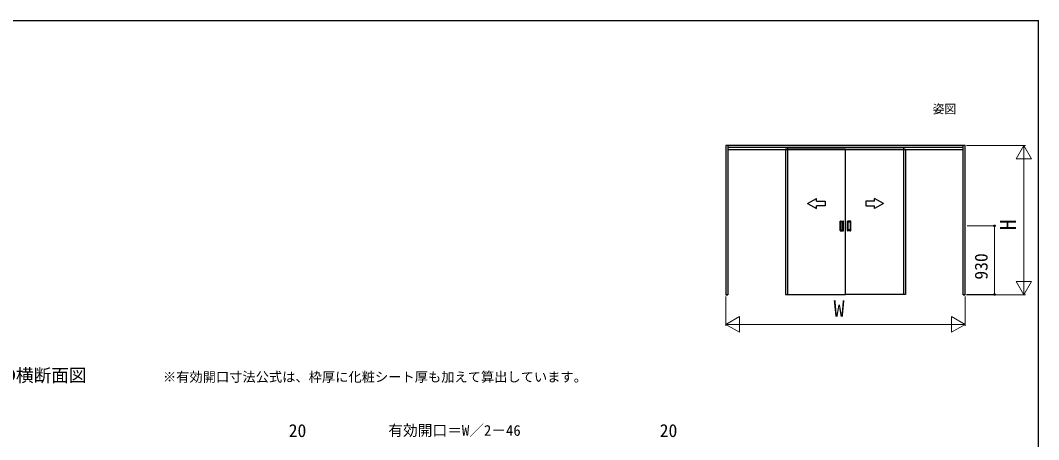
# Model space of a CAD drawing. Units: millimetres, scale not verified. Extents: x -525 to 525, y -783 to 779.
# Drawn here: x -167 to 525, y 462 to 747 of the extents above; entities that cross this region are included whole.
import ezdxf
from ezdxf.enums import TextEntityAlignment as Align

# ---------------------------------------------------------------- set-up
doc = ezdxf.new("R2010")
doc.units = ezdxf.units.MM
doc.header["$LTSCALE"] = 4
for name, color, linetype in [('0-2_USER1', 3, 'Continuous'), ('0-6_YKK_A1', 4, 'Continuous'), ('0-8_YKK_ZWAK', 7, 'Continuous')]:
    doc.layers.add(name, color=color, linetype=linetype)
doc.layers.add('0-7_YKK_D', color=6, linetype='Continuous', lineweight=18)
doc.styles.add('ＭＳ ゴシック', font='')
doc.styles.get('ＭＳ ゴシック').set_extended_font_data('MS Gothic')

msp = doc.modelspace()

# ---------------------------------------------------------------- linework, layer by layer
at = {"layer": '0-6_YKK_A1'}
for p, q in [((313.85, 661.7), (313.85, 560.05)), ((313.85, 660.5), (473.8, 660.5)), ((313.85, 659), (473.8, 659)), ((393.825, 659.2), (353.125, 659.2)), ((354.325, 660.5), (354.325, 560.45)), ((393.825, 560.45), (393.825, 659.2)), ((393.825, 659.2), (434.525, 659.2)), ((433.325, 660.5), (433.325, 560.45)), ((473.8, 560.05), (473.8, 661.7)), ((368.125, 622.22), (374.125, 625.685)), ((374.125, 623.72), (374.125, 625.685)), ((419.525, 622.22), (413.525, 625.685)), ((413.525, 623.72), (413.525, 625.685)), ((368.125, 622.22), (374.125, 618.756)), ((374.125, 618.756), (374.125, 620.72)), ((419.525, 622.22), (413.525, 618.756)), ((413.525, 618.756), (413.525, 620.72)), ((390.275, 603.75), (390.275, 610.15)), ((390.325, 610.2), (392.325, 610.2)), ((390.575, 609.65), (390.575, 604.25)), ((392.025, 609.7), (390.625, 609.7)), ((392.075, 604.25), (392.075, 609.65)), ((392.375, 603.75), (392.375, 610.15)), ((395.275, 603.75), (395.275, 610.15)), ((397.325, 610.2), (395.325, 610.2)), ((395.575, 604.25), (395.575, 609.65)), ((395.625, 609.7), (397.025, 609.7)), ((397.075, 609.65), (397.075, 604.25)), ((397.375, 603.75), (397.375, 610.15)), ((390.325, 603.7), (392.325, 603.7)), ((390.625, 604.2), (392.025, 604.2)), ((397.325, 603.7), (395.325, 603.7)), ((397.025, 604.2), (395.625, 604.2)), ((397.398, 606.95), (397.368, 606.95)), ((313.85, 560.05), (312.65, 560.05)), ((312.65, 560.05), (313.85, 560.05)), ((475, 560.05), (473.8, 560.05))]:
    msp.add_line(p, q, dxfattribs=at)
for points in [[(473.8, 560.05), (475, 560.05), (475, 661.7), (312.65, 661.7), (312.65, 560.05)], [(353.125, 659.2), (353.125, 560.45), (393.825, 560.45), (393.825, 659.2)], [(434.525, 659.2), (434.525, 560.45), (393.825, 560.45)], [(374.125, 623.72), (380.125, 623.72), (380.125, 620.72), (374.125, 620.72)], [(413.525, 623.72), (407.525, 623.72), (407.525, 620.72), (413.525, 620.72)]]:
    msp.add_lwpolyline(points, dxfattribs=at)
for centre, start, end in [((390.325, 610.15), 90, 180), ((390.625, 609.65), 90, 180), ((392.025, 609.65), 360, 90), ((392.325, 610.15), 0, 90), ((395.325, 610.15), 90, 180), ((395.625, 609.65), 90, 180), ((397.025, 609.65), 0, 90), ((397.325, 610.15), 0, 90), ((390.325, 603.75), 180, 270), ((390.625, 604.25), 180, 270), ((392.025, 604.25), 270, 360), ((392.325, 603.75), 270, 0), ((395.325, 603.75), 180, 270), ((395.625, 604.25), 180, 270), ((397.025, 604.25), 270, 0), ((397.325, 603.75), 270, 0)]:
    msp.add_arc(centre, 0.05, start, end, dxfattribs=at)
at = {"layer": '0-7_YKK_D'}
for p, q in [((476, 661.7), (516, 661.7)), ((515, 661.7), (509.75, 652.607)), ((515, 661.7), (520.25, 652.607)), ((515, 661.7), (515, 643.513)), ((509.75, 652.607), (520.25, 652.607)), ((515, 651.2), (515, 570.55)), ((476.491, 606.95), (496, 606.95)), ((495, 560.45), (495, 606.95)), ((515, 560.05), (515, 578.237)), ((515, 560.05), (509.75, 569.143)), ((520.25, 569.143), (509.75, 569.143)), ((515, 560.05), (520.25, 569.143)), ((476, 560.45), (496, 560.45)), ((312.65, 559.05), (312.65, 539.05)), ((475, 559.05), (475, 539.05)), ((476, 560.05), (516, 560.05)), ((312.65, 540.05), (321.743, 545.3)), ((312.65, 540.05), (321.743, 534.8)), ((312.65, 540.05), (330.837, 540.05)), ((321.743, 534.8), (321.743, 545.3)), ((323.15, 540.05), (464.5, 540.05)), ((475, 540.05), (456.813, 540.05)), ((475, 540.05), (465.907, 545.3)), ((465.907, 545.3), (465.907, 534.8)), ((475, 540.05), (465.907, 534.8))]:
    msp.add_line(p, q, dxfattribs=at)
for centre in [(495, 606.95), (495, 560.45)]:
    msp.add_circle(centre, 0.637, dxfattribs=at)
at = {"layer": '0-8_YKK_ZWAK'}
msp.add_line((-525, 746.7), (525, 746.7), dxfattribs=at)
msp.add_lwpolyline([(-525, -783.3), (525, -783.3), (525, 746.7)], dxfattribs=at)

# ---------------------------------------------------------------- texts
at = {"layer": '0-2_USER1', "style": 'ＭＳ ゴシック'}
for s, height, p in [('姿図', 5.865, (453, 681.7)), ('●横断面図', 8.798, (-181.636, 498.362)), ('※有効開口寸法公式は、枠厚に化粧シート厚も加えて算出しています。', 6.598, (-69.768, 499.028))]:
    msp.add_text(s, height=height, dxfattribs=at).set_placement(p, align=Align.BOTTOM_LEFT)
at = {"layer": '0-7_YKK_D', "style": 'ＭＳ ゴシック'}
for s, height, p in [('H', 11, (513, 603.886)), ('930', 8.798, (493, 570.439))]:
    msp.add_text(s, height=height, rotation=90, dxfattribs=at).set_placement(p, align=Align.BOTTOM_LEFT)
for s, height, p in [('W', 11, (385.728, 542.05)), ('20', 8.798, (15.636, 460.794)), ('有効開口＝W／2－46', 7.331, (83.284, 462.101)), ('20', 8.798, (267.636, 460.794))]:
    msp.add_text(s, height=height, dxfattribs=at).set_placement(p, align=Align.BOTTOM_LEFT)

doc.saveas('drawing.dxf')
